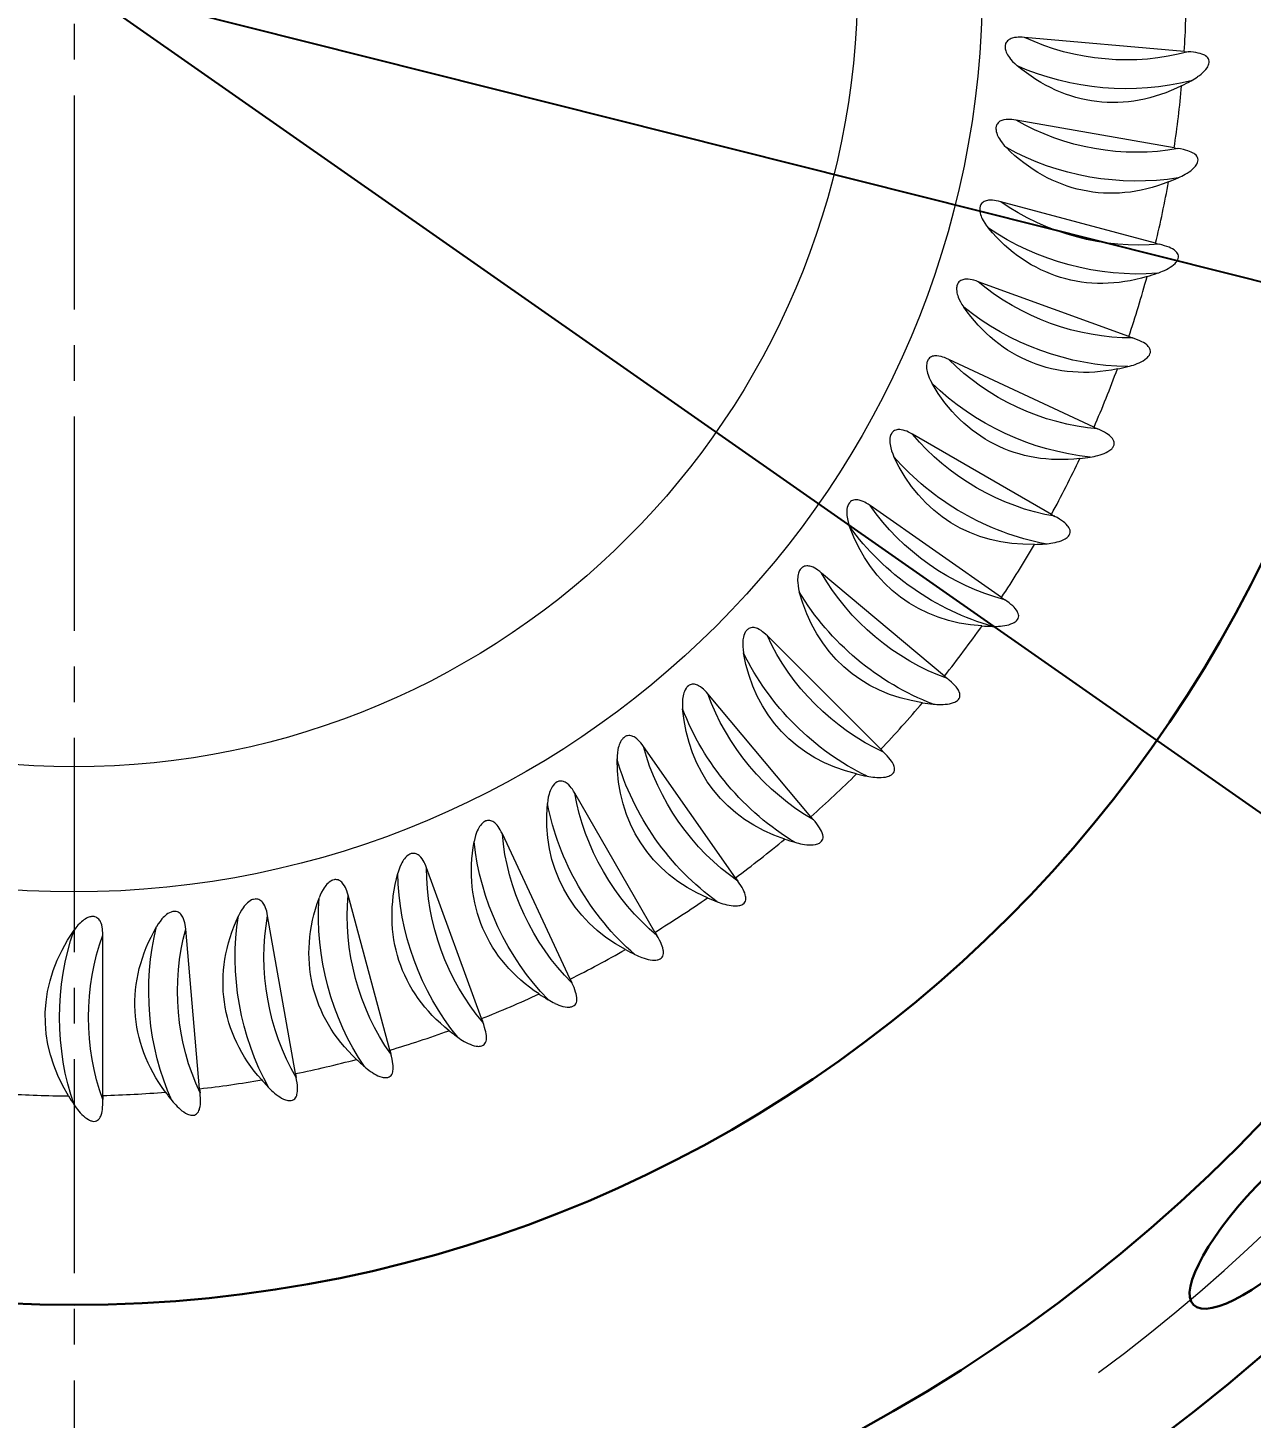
# Model space of a CAD drawing. Extents: x 197 to 911, y -8 to 441.
# Drawn here: x 550.36 to 580.36, y 148.44 to 182.52 of the extents above; entities that cross this region are included whole.
import ezdxf

# ---------------------------------------------------------------- set-up
doc = ezdxf.new("R2010")
doc.units = 0
doc.header["$LTSCALE"] = 7
doc.header["$MEASUREMENT"] = 0
doc.linetypes.add('CENTER2', pattern=[1.125, 0.75, -0.125, 0.125, -0.125])
doc.layers.get('0').update_dxf_attribs({"linetype": 'CONTINUOUS', "lineweight": 15})
for name, color, linetype, lineweight in [('1', 1, 'CENTER2', 15), ('3', 3, 'CONTINUOUS', 30), ('8', 250, 'CONTINUOUS', 15)]:
    doc.layers.add(name, color=color, linetype=linetype, lineweight=lineweight)
doc.styles.add('ITALICT', font='ITALICT.shx', dxfattribs={"width": 0.8, "height": 3})
doc.dimstyles.get("Standard").update_dxf_attribs({"dimtxt": 3, "dimasz": 3, "dimexe": 0.5, "dimexo": 0.5, "dimgap": 0.8, "dimtad": 1, "dimdsep": 46, "dimtxsty": 'ITALICT', "dimcen": 0.09, "dimazin": 2, "dimtfac": 1, "dimtmove": 0, "dimatfit": 3, "dimfxl": 1, "dimtolj": 1, "dimtzin": 0, "dimarcsym": 0})

# ---------------------------------------------------------------- blocks, each defined once
blk = doc.blocks.new('*D24')
at = {"color": 0, "lineweight": -2, "transparency": 16777216}
for p, q in [((551.991, 259.614), (657.887, 259.614)), ((657.387, 256.614), (657.387, 110.614)), ((551.991, 107.614), (657.887, 107.614))]:
    blk.add_line(p, q, dxfattribs=at)
at = {"color": 0, "transparency": 16777216}
for points in [[(656.887, 256.614), (657.887, 256.614), (657.387, 259.614)], [(656.887, 110.614), (657.887, 110.614), (657.387, 107.614)]]:
    blk.add_solid(points, dxfattribs=at)
at = {"color": 0, "transparency": 16777216, "insert": (655.087, 183.614), "char_height": 3, "attachment_point": 5, "rotation": 90, "style": 'ITALICT'}
blk.add_mtext('\\A1;152', dxfattribs=at)
blk = doc.blocks.new('*D29')
at = {"color": 0, "lineweight": -2, "transparency": 16777216}
for p, q in [((551.491, 183.614), (606.77, 169.716)), ((624.471, 165.266), (609.68, 168.985))]:
    blk.add_line(p, q, dxfattribs=at)
at = {"color": 0, "transparency": 16777216}
blk.add_solid([(609.802, 169.47), (609.558, 168.5), (606.77, 169.716)], dxfattribs=at)
at = {"color": 0, "transparency": 16777216, "insert": (620.71, 168.583), "char_height": 3, "attachment_point": 5, "rotation": 345.8882, "style": 'ITALICT'}
blk.add_mtext('\\A1;R57', dxfattribs=at)
blk = doc.blocks.new('*D30')
at = {"color": 0, "lineweight": -2, "transparency": 16777216}
for p, q in [((551.491, 183.614), (605.781, 145.644)), ((627.06, 130.763), (608.239, 143.925))]:
    blk.add_line(p, q, dxfattribs=at)
blk.add_arc((551.491, 183.614), 66.25, 321.48913, 325.46446, dxfattribs=at)
at = {"color": 0, "transparency": 16777216}
blk.add_solid([(608.526, 144.335), (607.952, 143.515), (605.781, 145.644)], dxfattribs=at)
at = {"color": 0, "transparency": 16777216, "insert": (622.243, 136.938), "char_height": 3, "attachment_point": 5, "rotation": 325.032, "style": 'ITALICT'}
blk.add_mtext('\\A1;R66.25', dxfattribs=at)

msp = doc.modelspace()

# ---------------------------------------------------------------- linework, layer by layer
at = {"layer": '1'}
msp.add_line((551.491, 259.614), (551.491, 107.614), dxfattribs=at)
for radius, start, end in [(57, 193.4627, 347.3297), (42.322, 306.4118, 323.5882)]:
    msp.add_arc((551.491, 183.614), radius, start, end, dxfattribs=at)
at = {"layer": '3'}
for radius in [44.5, 44.5, 40.355, 32.4]:
    msp.add_circle((551.491, 183.614), radius, dxfattribs=at)
msp.add_ellipse((581.416, 153.688), major_axis=(-2.475, -2.475), ratio=0.27762, dxfattribs=at)
at = {"layer": '8', "ltscale": 0.098245}
for p, q in [((578.716, 181.941), (574.801, 182.284)), ((578.466, 179.575), (574.596, 180.257)), ((578.012, 177.239), (574.216, 178.256)), ((575.458, 170.592), (572.055, 172.557)), ((572.833, 166.628), (569.823, 169.154)), ((571.271, 164.833), (568.493, 167.611)), ((569.559, 163.18), (567.033, 166.19)), ((563.655, 159.2), (561.994, 162.761)), ((561.481, 158.232), (560.137, 161.925)), ((559.231, 157.458), (558.214, 161.254)), ((556.922, 156.883), (556.239, 160.753)), ((552.198, 156.346), (552.198, 160.276)), ((554.571, 156.512), (554.229, 160.426))]:
    msp.add_line(p, q, dxfattribs=at)
at = {"layer": '8', "ltscale": 0.002435}
for p, q in [((578.716, 181.941), (578.813, 181.934)), ((578.466, 179.575), (578.562, 179.559)), ((578.012, 177.239), (578.106, 177.215)), ((577.355, 174.952), (577.447, 174.92)), ((576.502, 172.731), (576.591, 172.69)), ((575.458, 170.592), (575.543, 170.544)), ((574.232, 168.553), (574.313, 168.498)), ((572.833, 166.628), (572.908, 166.566)), ((571.271, 164.833), (571.341, 164.764)), ((569.559, 163.18), (569.623, 163.106)), ((567.71, 161.683), (567.766, 161.604)), ((565.737, 160.353), (565.786, 160.269)), ((563.655, 159.2), (563.697, 159.112)), ((561.481, 158.232), (561.515, 158.141)), ((559.231, 157.458), (559.257, 157.364)), ((556.922, 156.883), (556.94, 156.787)), ((554.571, 156.512), (554.581, 156.415)), ((552.198, 156.346), (552.198, 156.249))]:
    msp.add_line(p, q, dxfattribs=at)
at = {"layer": '8', "ltscale": 0.001497}
for p, q in [((578.873, 181.929), (578.813, 181.934)), ((578.622, 179.549), (578.562, 179.559)), ((577.504, 174.899), (577.447, 174.92)), ((574.362, 168.464), (574.313, 168.498)), ((571.384, 164.722), (571.341, 164.764)), ((567.801, 161.555), (567.766, 161.604)), ((563.723, 159.058), (563.697, 159.112)), ((552.199, 156.189), (552.198, 156.249))]:
    msp.add_line(p, q, dxfattribs=at)
at = {"layer": '8', "ltscale": 0.001496}
for p, q in [((578.164, 177.2), (578.106, 177.215)), ((576.645, 172.665), (576.591, 172.69)), ((575.595, 170.515), (575.543, 170.544)), ((572.954, 166.528), (572.908, 166.566)), ((569.661, 163.06), (569.623, 163.106)), ((565.816, 160.217), (565.786, 160.269)), ((561.536, 158.085), (561.515, 158.141)), ((559.273, 157.307), (559.257, 157.364)), ((556.95, 156.729), (556.94, 156.787)), ((554.586, 156.355), (554.581, 156.415))]:
    msp.add_line(p, q, dxfattribs=at)
at = {"layer": '8', "ltscale": 0.098246}
for p, q in [((577.355, 174.952), (573.662, 176.296)), ((576.502, 172.731), (572.94, 174.392)), ((574.232, 168.553), (571.013, 170.807)), ((567.71, 161.683), (565.456, 164.902)), ((565.737, 160.353), (563.772, 163.756))]:
    msp.add_line(p, q, dxfattribs=at)
at = {"layer": '8'}
for points in [[(574.801, 182.284), (574.744, 182.288), (574.687, 182.289), (574.643, 182.288), (574.599, 182.285), (574.549, 182.278), (574.499, 182.266), (574.472, 182.256), (574.445, 182.245), (574.424, 182.233), (574.403, 182.219), (574.381, 182.2), (574.362, 182.178), (574.347, 182.156), (574.336, 182.131), (574.329, 182.112), (574.325, 182.091), (574.322, 182.05), (574.324, 182.027), (574.327, 182.004), (574.338, 181.959), (574.352, 181.922), (574.368, 181.886), (574.385, 181.855), (574.404, 181.825), (574.429, 181.789), (574.455, 181.754), (574.506, 181.696), (574.561, 181.642), (574.619, 181.59)], [(579.044, 181.322), (579.088, 181.354), (579.131, 181.387), (579.17, 181.421), (579.207, 181.457), (579.242, 181.497), (579.274, 181.539), (579.29, 181.565), (579.305, 181.592), (579.313, 181.613), (579.32, 181.634), (579.327, 181.668), (579.327, 181.703), (579.321, 181.733), (579.308, 181.762), (579.291, 181.787), (579.267, 181.811), (579.239, 181.832), (579.217, 181.845), (579.193, 181.857), (579.146, 181.876), (579.102, 181.89), (579.058, 181.901), (579.002, 181.912), (578.945, 181.921), (578.873, 181.929)], [(574.596, 180.257), (574.54, 180.266), (574.484, 180.273), (574.44, 180.275), (574.395, 180.276), (574.345, 180.273), (574.294, 180.265), (574.266, 180.258), (574.239, 180.249), (574.216, 180.239), (574.194, 180.227), (574.171, 180.21), (574.15, 180.19), (574.133, 180.169), (574.12, 180.146), (574.112, 180.127), (574.106, 180.107), (574.099, 180.066), (574.099, 180.043), (574.1, 180.02), (574.107, 179.974), (574.117, 179.936), (574.131, 179.899), (574.145, 179.866), (574.161, 179.834), (574.182, 179.797), (574.206, 179.76), (574.251, 179.698), (574.301, 179.638), (574.355, 179.582)], [(578.74, 178.929), (578.786, 178.957), (578.832, 178.987), (578.873, 179.017), (578.913, 179.05), (578.952, 179.086), (578.988, 179.125), (579.006, 179.15), (579.023, 179.176), (579.033, 179.195), (579.042, 179.216), (579.052, 179.25), (579.055, 179.284), (579.051, 179.315), (579.041, 179.344), (579.026, 179.371), (579.004, 179.397), (578.978, 179.42), (578.957, 179.435), (578.935, 179.449), (578.889, 179.472), (578.847, 179.49), (578.804, 179.505), (578.749, 179.521), (578.693, 179.534), (578.622, 179.549)], [(574.216, 178.256), (574.161, 178.27), (574.105, 178.281), (574.061, 178.288), (574.017, 178.292), (573.967, 178.294), (573.916, 178.291), (573.887, 178.286), (573.859, 178.279), (573.835, 178.271), (573.813, 178.261), (573.788, 178.247), (573.765, 178.228), (573.747, 178.209), (573.731, 178.187), (573.722, 178.168), (573.714, 178.149), (573.704, 178.109), (573.701, 178.086), (573.701, 178.063), (573.704, 178.017), (573.711, 177.978), (573.721, 177.94), (573.732, 177.906), (573.745, 177.873), (573.763, 177.834), (573.783, 177.795), (573.824, 177.729), (573.868, 177.665), (573.916, 177.605)], [(578.228, 176.572), (578.277, 176.596), (578.324, 176.622), (578.369, 176.648), (578.411, 176.677), (578.453, 176.71), (578.492, 176.746), (578.512, 176.769), (578.531, 176.793), (578.543, 176.812), (578.554, 176.831), (578.566, 176.864), (578.573, 176.898), (578.572, 176.929), (578.564, 176.959), (578.551, 176.987), (578.532, 177.015), (578.508, 177.04), (578.488, 177.057), (578.467, 177.073), (578.424, 177.1), (578.383, 177.121), (578.342, 177.14), (578.289, 177.16), (578.234, 177.179), (578.164, 177.2)], [(573.662, 176.296), (573.609, 176.315), (573.554, 176.331), (573.511, 176.341), (573.468, 176.349), (573.417, 176.355), (573.367, 176.356), (573.338, 176.354), (573.309, 176.35), (573.285, 176.344), (573.262, 176.336), (573.235, 176.324), (573.211, 176.308), (573.191, 176.29), (573.174, 176.269), (573.162, 176.252), (573.153, 176.233), (573.14, 176.194), (573.135, 176.171), (573.132, 176.148), (573.131, 176.102), (573.135, 176.063), (573.142, 176.024), (573.15, 175.989), (573.16, 175.955), (573.175, 175.914), (573.191, 175.874), (573.226, 175.805), (573.265, 175.738), (573.307, 175.673)], [(577.512, 174.268), (577.563, 174.288), (577.613, 174.309), (577.659, 174.332), (577.704, 174.357), (577.749, 174.386), (577.79, 174.419), (577.813, 174.44), (577.834, 174.462), (577.848, 174.48), (577.86, 174.498), (577.875, 174.53), (577.884, 174.564), (577.886, 174.594), (577.881, 174.625), (577.871, 174.654), (577.854, 174.684), (577.832, 174.711), (577.814, 174.729), (577.795, 174.747), (577.754, 174.778), (577.715, 174.802), (577.675, 174.824), (577.624, 174.849), (577.572, 174.873), (577.504, 174.899)], [(572.94, 174.392), (572.888, 174.415), (572.835, 174.435), (572.794, 174.449), (572.751, 174.461), (572.701, 174.472), (572.651, 174.477), (572.622, 174.478), (572.593, 174.476), (572.568, 174.472), (572.544, 174.467), (572.517, 174.456), (572.492, 174.442), (572.47, 174.426), (572.451, 174.407), (572.438, 174.391), (572.427, 174.373), (572.411, 174.335), (572.404, 174.313), (572.399, 174.291), (572.394, 174.244), (572.394, 174.205), (572.398, 174.166), (572.403, 174.131), (572.41, 174.096), (572.421, 174.054), (572.434, 174.012), (572.462, 173.94), (572.495, 173.87), (572.532, 173.802)], [(572.055, 172.557), (572.005, 172.585), (571.954, 172.61), (571.914, 172.628), (571.872, 172.643), (571.824, 172.658), (571.774, 172.668), (571.745, 172.671), (571.716, 172.672), (571.691, 172.67), (571.667, 172.666), (571.639, 172.659), (571.612, 172.647), (571.589, 172.633), (571.569, 172.615), (571.555, 172.6), (571.542, 172.584), (571.522, 172.547), (571.514, 172.526), (571.507, 172.504), (571.498, 172.458), (571.495, 172.419), (571.495, 172.38), (571.497, 172.344), (571.501, 172.309), (571.508, 172.266), (571.518, 172.223), (571.539, 172.149), (571.566, 172.076), (571.597, 172.005)], [(576.599, 172.036), (576.651, 172.051), (576.703, 172.068), (576.751, 172.087), (576.798, 172.108), (576.845, 172.133), (576.889, 172.162), (576.913, 172.18), (576.936, 172.201), (576.951, 172.217), (576.965, 172.235), (576.983, 172.265), (576.995, 172.298), (576.999, 172.328), (576.997, 172.359), (576.99, 172.389), (576.975, 172.42), (576.956, 172.449), (576.94, 172.469), (576.922, 172.488), (576.884, 172.522), (576.847, 172.55), (576.81, 172.575), (576.761, 172.605), (576.711, 172.633), (576.645, 172.665)], [(571.013, 170.807), (570.966, 170.839), (570.917, 170.868), (570.879, 170.889), (570.839, 170.909), (570.792, 170.927), (570.743, 170.942), (570.715, 170.947), (570.686, 170.951), (570.661, 170.951), (570.636, 170.95), (570.608, 170.944), (570.58, 170.935), (570.556, 170.923), (570.534, 170.907), (570.519, 170.893), (570.505, 170.878), (570.482, 170.844), (570.471, 170.823), (570.463, 170.801), (570.45, 170.757), (570.443, 170.718), (570.439, 170.679), (570.439, 170.643), (570.44, 170.608), (570.443, 170.564), (570.449, 170.521), (570.464, 170.445), (570.484, 170.371), (570.509, 170.297)], [(575.494, 169.892), (575.547, 169.902), (575.6, 169.915), (575.65, 169.929), (575.699, 169.946), (575.748, 169.967), (575.794, 169.992), (575.82, 170.008), (575.845, 170.027), (575.861, 170.042), (575.876, 170.058), (575.897, 170.086), (575.912, 170.118), (575.919, 170.148), (575.92, 170.179), (575.914, 170.209), (575.903, 170.241), (575.886, 170.272), (575.871, 170.293), (575.855, 170.314), (575.82, 170.351), (575.787, 170.382), (575.751, 170.411), (575.705, 170.444), (575.658, 170.476), (575.595, 170.515)], [(569.823, 169.154), (569.778, 169.19), (569.733, 169.224), (569.696, 169.248), (569.658, 169.271), (569.613, 169.294), (569.565, 169.312), (569.537, 169.32), (569.509, 169.326), (569.484, 169.329), (569.46, 169.329), (569.431, 169.326), (569.402, 169.319), (569.377, 169.309), (569.354, 169.296), (569.338, 169.283), (569.322, 169.269), (569.296, 169.237), (569.284, 169.217), (569.274, 169.197), (569.257, 169.153), (569.247, 169.115), (569.24, 169.077), (569.236, 169.041), (569.234, 169.006), (569.234, 168.962), (569.236, 168.919), (569.244, 168.842), (569.258, 168.766), (569.276, 168.69)], [(574.207, 167.852), (574.261, 167.858), (574.315, 167.866), (574.366, 167.875), (574.416, 167.888), (574.466, 167.905), (574.515, 167.925), (574.542, 167.94), (574.568, 167.956), (574.585, 167.969), (574.602, 167.984), (574.625, 168.011), (574.643, 168.041), (574.652, 168.07), (574.656, 168.101), (574.653, 168.131), (574.644, 168.165), (574.63, 168.196), (574.618, 168.219), (574.604, 168.241), (574.572, 168.281), (574.541, 168.315), (574.508, 168.347), (574.465, 168.384), (574.421, 168.42), (574.362, 168.464)], [(568.493, 167.611), (568.452, 167.651), (568.409, 167.689), (568.375, 167.716), (568.339, 167.742), (568.295, 167.769), (568.25, 167.791), (568.223, 167.802), (568.195, 167.81), (568.171, 167.815), (568.146, 167.817), (568.117, 167.817), (568.088, 167.813), (568.063, 167.805), (568.038, 167.793), (568.021, 167.782), (568.004, 167.77), (567.976, 167.74), (567.962, 167.721), (567.95, 167.702), (567.929, 167.66), (567.916, 167.623), (567.906, 167.585), (567.898, 167.55), (567.893, 167.515), (567.889, 167.472), (567.887, 167.428), (567.889, 167.351), (567.896, 167.274), (567.907, 167.197)], [(567.033, 166.19), (566.996, 166.233), (566.957, 166.275), (566.925, 166.305), (566.891, 166.334), (566.851, 166.364), (566.807, 166.391), (566.781, 166.403), (566.754, 166.414), (566.73, 166.421), (566.706, 166.426), (566.677, 166.428), (566.648, 166.426), (566.622, 166.421), (566.596, 166.411), (566.578, 166.402), (566.561, 166.391), (566.529, 166.363), (566.514, 166.346), (566.5, 166.328), (566.476, 166.288), (566.46, 166.252), (566.446, 166.215), (566.436, 166.181), (566.428, 166.146), (566.42, 166.104), (566.414, 166.061), (566.409, 165.983), (566.409, 165.906), (566.414, 165.828)], [(572.747, 165.932), (572.801, 165.933), (572.855, 165.936), (572.907, 165.942), (572.958, 165.95), (573.009, 165.962), (573.06, 165.978), (573.088, 165.99), (573.115, 166.004), (573.134, 166.016), (573.152, 166.029), (573.177, 166.054), (573.197, 166.082), (573.209, 166.111), (573.215, 166.141), (573.216, 166.171), (573.21, 166.205), (573.199, 166.238), (573.188, 166.262), (573.176, 166.285), (573.148, 166.328), (573.12, 166.364), (573.09, 166.399), (573.051, 166.44), (573.009, 166.479), (572.954, 166.528)], [(565.456, 164.902), (565.422, 164.948), (565.387, 164.993), (565.357, 165.026), (565.327, 165.057), (565.289, 165.091), (565.248, 165.121), (565.223, 165.136), (565.197, 165.149), (565.174, 165.158), (565.15, 165.165), (565.122, 165.17), (565.092, 165.171), (565.066, 165.167), (565.04, 165.16), (565.021, 165.152), (565.002, 165.143), (564.969, 165.118), (564.952, 165.102), (564.937, 165.085), (564.909, 165.048), (564.89, 165.014), (564.873, 164.978), (564.86, 164.945), (564.849, 164.911), (564.837, 164.869), (564.828, 164.827), (564.816, 164.75), (564.809, 164.673), (564.807, 164.595)], [(571.125, 164.147), (571.179, 164.143), (571.233, 164.141), (571.285, 164.142), (571.337, 164.146), (571.389, 164.154), (571.441, 164.165), (571.47, 164.175), (571.498, 164.187), (571.518, 164.197), (571.537, 164.208), (571.564, 164.23), (571.587, 164.257), (571.601, 164.284), (571.61, 164.314), (571.613, 164.344), (571.61, 164.379), (571.602, 164.412), (571.593, 164.437), (571.583, 164.461), (571.559, 164.506), (571.534, 164.545), (571.507, 164.582), (571.472, 164.626), (571.434, 164.669), (571.384, 164.722)], [(563.772, 163.756), (563.742, 163.805), (563.711, 163.852), (563.685, 163.888), (563.657, 163.922), (563.622, 163.959), (563.584, 163.993), (563.56, 164.01), (563.536, 164.025), (563.513, 164.036), (563.49, 164.045), (563.462, 164.052), (563.433, 164.055), (563.406, 164.054), (563.38, 164.05), (563.36, 164.043), (563.341, 164.035), (563.306, 164.014), (563.287, 164), (563.271, 163.984), (563.24, 163.949), (563.218, 163.917), (563.198, 163.883), (563.182, 163.851), (563.168, 163.818), (563.153, 163.777), (563.14, 163.736), (563.121, 163.661), (563.108, 163.584), (563.099, 163.507)], [(561.994, 162.761), (561.969, 162.812), (561.942, 162.862), (561.919, 162.9), (561.894, 162.937), (561.863, 162.977), (561.828, 163.013), (561.806, 163.032), (561.782, 163.05), (561.761, 163.063), (561.739, 163.073), (561.712, 163.083), (561.683, 163.089), (561.656, 163.09), (561.629, 163.088), (561.609, 163.083), (561.59, 163.077), (561.552, 163.059), (561.533, 163.046), (561.515, 163.032), (561.481, 163), (561.456, 162.969), (561.434, 162.937), (561.415, 162.907), (561.398, 162.876), (561.379, 162.836), (561.363, 162.796), (561.338, 162.723), (561.318, 162.648), (561.302, 162.572)], [(569.353, 162.51), (569.407, 162.501), (569.461, 162.495), (569.513, 162.491), (569.564, 162.491), (569.617, 162.493), (569.67, 162.501), (569.7, 162.508), (569.729, 162.517), (569.749, 162.525), (569.769, 162.535), (569.798, 162.555), (569.823, 162.579), (569.84, 162.605), (569.851, 162.634), (569.857, 162.664), (569.857, 162.698), (569.852, 162.733), (569.845, 162.758), (569.837, 162.782), (569.817, 162.83), (569.796, 162.87), (569.773, 162.909), (569.741, 162.957), (569.707, 163.003), (569.661, 163.06)], [(560.137, 161.925), (560.116, 161.978), (560.094, 162.031), (560.074, 162.07), (560.052, 162.109), (560.025, 162.151), (559.993, 162.191), (559.973, 162.212), (559.951, 162.231), (559.931, 162.246), (559.91, 162.258), (559.883, 162.27), (559.856, 162.279), (559.829, 162.282), (559.802, 162.282), (559.781, 162.28), (559.761, 162.275), (559.723, 162.26), (559.702, 162.249), (559.683, 162.236), (559.647, 162.207), (559.619, 162.179), (559.594, 162.149), (559.572, 162.121), (559.553, 162.091), (559.531, 162.054), (559.511, 162.015), (559.48, 161.944), (559.453, 161.871), (559.431, 161.797)], [(558.214, 161.254), (558.198, 161.309), (558.18, 161.363), (558.164, 161.404), (558.146, 161.444), (558.122, 161.489), (558.093, 161.531), (558.075, 161.554), (558.055, 161.575), (558.037, 161.591), (558.017, 161.606), (557.991, 161.62), (557.964, 161.631), (557.938, 161.637), (557.911, 161.639), (557.89, 161.638), (557.87, 161.635), (557.83, 161.624), (557.809, 161.615), (557.789, 161.604), (557.75, 161.578), (557.72, 161.553), (557.692, 161.525), (557.668, 161.498), (557.646, 161.47), (557.621, 161.435), (557.598, 161.398), (557.561, 161.33), (557.528, 161.26), (557.5, 161.188)], [(567.446, 161.033), (567.499, 161.02), (567.552, 161.009), (567.603, 161.001), (567.655, 160.996), (567.707, 160.994), (567.76, 160.997), (567.791, 161.001), (567.821, 161.007), (567.842, 161.014), (567.863, 161.022), (567.893, 161.039), (567.92, 161.061), (567.939, 161.086), (567.953, 161.113), (567.961, 161.143), (567.964, 161.177), (567.962, 161.212), (567.958, 161.237), (567.952, 161.263), (567.936, 161.312), (567.918, 161.354), (567.899, 161.395), (567.871, 161.445), (567.841, 161.494), (567.801, 161.555)], [(556.239, 160.753), (556.228, 160.809), (556.215, 160.865), (556.203, 160.907), (556.188, 160.949), (556.168, 160.995), (556.144, 161.04), (556.128, 161.064), (556.109, 161.087), (556.092, 161.104), (556.074, 161.121), (556.05, 161.137), (556.024, 161.15), (555.998, 161.158), (555.971, 161.163), (555.951, 161.164), (555.93, 161.163), (555.89, 161.155), (555.868, 161.148), (555.846, 161.139), (555.806, 161.116), (555.774, 161.094), (555.743, 161.068), (555.718, 161.044), (555.693, 161.018), (555.665, 160.985), (555.638, 160.95), (555.595, 160.886), (555.557, 160.819), (555.522, 160.749)], [(552.198, 160.276), (552.197, 160.333), (552.193, 160.39), (552.188, 160.434), (552.181, 160.477), (552.169, 160.527), (552.153, 160.575), (552.141, 160.601), (552.128, 160.627), (552.114, 160.647), (552.098, 160.666), (552.077, 160.687), (552.054, 160.704), (552.03, 160.717), (552.005, 160.726), (551.985, 160.731), (551.964, 160.733), (551.923, 160.732), (551.9, 160.729), (551.877, 160.724), (551.833, 160.709), (551.798, 160.692), (551.764, 160.672), (551.734, 160.653), (551.705, 160.632), (551.672, 160.604), (551.64, 160.574), (551.587, 160.518), (551.537, 160.459), (551.491, 160.397)], [(554.229, 160.426), (554.223, 160.483), (554.214, 160.539), (554.206, 160.583), (554.195, 160.625), (554.179, 160.674), (554.159, 160.72), (554.145, 160.745), (554.129, 160.77), (554.113, 160.789), (554.096, 160.807), (554.073, 160.825), (554.049, 160.84), (554.024, 160.851), (553.998, 160.858), (553.977, 160.861), (553.957, 160.861), (553.915, 160.857), (553.893, 160.852), (553.871, 160.844), (553.828, 160.826), (553.795, 160.806), (553.762, 160.784), (553.734, 160.761), (553.708, 160.738), (553.677, 160.707), (553.647, 160.675), (553.599, 160.615), (553.555, 160.551), (553.514, 160.485)], [(565.417, 159.728), (565.469, 159.711), (565.521, 159.695), (565.571, 159.683), (565.622, 159.673), (565.674, 159.667), (565.727, 159.665), (565.758, 159.666), (565.788, 159.67), (565.81, 159.675), (565.831, 159.681), (565.863, 159.695), (565.892, 159.715), (565.913, 159.738), (565.929, 159.764), (565.94, 159.793), (565.946, 159.827), (565.947, 159.861), (565.945, 159.887), (565.941, 159.913), (565.93, 159.963), (565.916, 160.007), (565.9, 160.049), (565.877, 160.101), (565.851, 160.153), (565.816, 160.217)], [(563.282, 158.605), (563.332, 158.583), (563.383, 158.563), (563.432, 158.547), (563.481, 158.532), (563.533, 158.522), (563.586, 158.515), (563.616, 158.514), (563.647, 158.515), (563.669, 158.518), (563.691, 158.522), (563.724, 158.534), (563.755, 158.551), (563.777, 158.572), (563.796, 158.596), (563.809, 158.624), (563.818, 158.657), (563.822, 158.692), (563.822, 158.718), (563.821, 158.744), (563.813, 158.795), (563.803, 158.839), (563.791, 158.883), (563.773, 158.937), (563.752, 158.991), (563.723, 159.058)], [(561.058, 157.673), (561.106, 157.646), (561.154, 157.622), (561.202, 157.601), (561.25, 157.583), (561.3, 157.567), (561.352, 157.556), (561.383, 157.553), (561.413, 157.551), (561.436, 157.552), (561.458, 157.554), (561.492, 157.563), (561.524, 157.578), (561.548, 157.596), (561.568, 157.619), (561.584, 157.646), (561.596, 157.678), (561.603, 157.712), (561.605, 157.738), (561.606, 157.764), (561.603, 157.815), (561.597, 157.86), (561.589, 157.905), (561.575, 157.96), (561.559, 158.016), (561.536, 158.085)], [(558.761, 156.938), (558.806, 156.907), (558.852, 156.879), (558.898, 156.854), (558.944, 156.831), (558.993, 156.812), (559.044, 156.796), (559.074, 156.79), (559.104, 156.785), (559.126, 156.784), (559.149, 156.785), (559.183, 156.79), (559.216, 156.802), (559.242, 156.818), (559.265, 156.84), (559.282, 156.865), (559.297, 156.896), (559.307, 156.929), (559.312, 156.955), (559.315, 156.981), (559.316, 157.032), (559.314, 157.078), (559.31, 157.123), (559.301, 157.179), (559.29, 157.235), (559.273, 157.307)], [(556.408, 156.406), (556.45, 156.371), (556.494, 156.339), (556.537, 156.31), (556.581, 156.284), (556.629, 156.26), (556.678, 156.24), (556.707, 156.231), (556.737, 156.224), (556.759, 156.221), (556.781, 156.22), (556.816, 156.222), (556.85, 156.231), (556.877, 156.245), (556.902, 156.264), (556.921, 156.288), (556.939, 156.317), (556.951, 156.35), (556.958, 156.375), (556.964, 156.4), (556.97, 156.451), (556.972, 156.497), (556.971, 156.542), (556.967, 156.599), (556.961, 156.656), (556.95, 156.729)], [(551.609, 155.965), (551.645, 155.924), (551.682, 155.884), (551.719, 155.848), (551.758, 155.815), (551.801, 155.783), (551.845, 155.755), (551.873, 155.741), (551.901, 155.729), (551.922, 155.722), (551.944, 155.717), (551.979, 155.713), (552.014, 155.716), (552.043, 155.725), (552.07, 155.74), (552.094, 155.76), (552.116, 155.786), (552.134, 155.815), (552.145, 155.839), (552.155, 155.863), (552.17, 155.912), (552.18, 155.957), (552.187, 156.002), (552.193, 156.058), (552.197, 156.116), (552.199, 156.189)], [(554.018, 156.08), (554.057, 156.043), (554.098, 156.007), (554.138, 155.974), (554.18, 155.944), (554.225, 155.916), (554.272, 155.892), (554.301, 155.88), (554.33, 155.871), (554.352, 155.866), (554.373, 155.863), (554.409, 155.862), (554.443, 155.868), (554.472, 155.879), (554.497, 155.897), (554.519, 155.918), (554.539, 155.946), (554.554, 155.977), (554.564, 156.002), (554.571, 156.026), (554.582, 156.077), (554.588, 156.122), (554.591, 156.167), (554.592, 156.224), (554.591, 156.282), (554.586, 156.355)]]:
    msp.add_lwpolyline(points, dxfattribs=at)
for radius in [22.277, 19.21]:
    msp.add_circle((551.491, 183.614), radius, dxfattribs=at)
for centre, radius, start, end in [((551.491, 183.614), 27.277, 356.4855, 359.7131), ((551.491, 183.614), 27.277, 351.4855, 354.7131), ((575.135, 188.07), 7.807, 296.7716, 298.6847), ((578.039, 182.771), 1.764, 298.5227, 304.7232), ((551.491, 183.614), 27.277, 346.4855, 349.7131), ((575.433, 185.992), 7.807, 291.7716, 293.6847), ((577.865, 180.461), 1.764, 293.5227, 299.7232), ((577.49, 178.174), 1.764, 288.5227, 294.7232), ((551.491, 183.614), 27.277, 341.4855, 344.7131), ((575.549, 183.897), 7.807, 286.7716, 288.6847), ((575.482, 181.799), 7.807, 281.7716, 283.6847), ((576.917, 175.929), 1.764, 283.5227, 289.7232), ((551.491, 183.614), 27.277, 336.4855, 339.7131), ((551.491, 183.614), 27.277, 331.4855, 334.7131), ((575.233, 179.715), 7.807, 276.7716, 278.6847), ((576.15, 173.742), 1.764, 278.5227, 284.7232), ((551.491, 183.614), 27.277, 326.4855, 329.7131), ((574.803, 177.66), 7.807, 271.7716, 273.6847), ((575.196, 171.63), 1.764, 273.5227, 279.7232), ((551.491, 183.614), 27.277, 321.4855, 324.7131), ((574.195, 175.651), 7.807, 266.7716, 268.6847), ((574.061, 169.61), 1.764, 268.5227, 274.7232), ((551.491, 183.614), 27.277, 316.4855, 319.7131), ((573.415, 173.702), 7.807, 261.7716, 263.6847), ((572.755, 167.696), 1.764, 263.5227, 269.7232), ((551.491, 183.614), 27.277, 311.4855, 314.7131), ((572.468, 171.829), 7.807, 256.7716, 258.6847), ((571.287, 165.903), 1.764, 258.5227, 264.7232), ((551.491, 183.614), 27.277, 306.4855, 309.7131), ((571.361, 170.046), 7.807, 251.7716, 253.6847), ((569.668, 164.245), 1.764, 253.5227, 259.7232), ((551.491, 183.614), 27.277, 301.4855, 304.7131), ((570.103, 168.366), 7.807, 246.7716, 248.6847), ((567.911, 162.735), 1.764, 248.5227, 254.7232), ((551.491, 183.614), 27.277, 296.4855, 299.7131), ((568.703, 166.802), 7.807, 241.7716, 243.6847), ((566.029, 161.383), 1.764, 243.5227, 249.7232), ((551.491, 183.614), 27.277, 291.4855, 294.7131), ((567.172, 165.365), 7.807, 236.7716, 238.6847), ((564.036, 160.201), 1.764, 238.5227, 244.7232), ((551.491, 183.614), 27.277, 286.4855, 289.7131), ((565.522, 164.068), 7.807, 231.7716, 233.6847), ((561.947, 159.196), 1.764, 233.5227, 239.7232), ((551.491, 183.614), 27.277, 281.4855, 284.7131), ((563.765, 162.92), 7.807, 226.7716, 228.6847), ((559.779, 158.378), 1.764, 228.5227, 234.7232), ((551.491, 183.614), 27.277, 276.4855, 279.7131), ((561.915, 161.929), 7.807, 221.7716, 223.6847), ((557.548, 157.751), 1.764, 223.5227, 229.7232), ((551.491, 183.614), 27.277, 266.4855, 269.7131), ((557.991, 160.448), 7.807, 211.7716, 213.6847), ((552.966, 157.092), 1.764, 213.5227, 219.7232), ((551.491, 183.614), 27.277, 271.4855, 274.7131), ((559.985, 161.103), 7.807, 216.7716, 218.6847), ((555.271, 157.322), 1.764, 218.5227, 224.7232)]:
    msp.add_arc(centre, radius, start, end, dxfattribs=at)
at = {"layer": '8', "extrusion": (0, 0, -1)}
for centre, major_axis, start_param, end_param in [((577.04, 184.785), (4.284, -0.375), 1.083148, 2.057839), ((577.274, 187.462), (-0.592, -6.762), 5.870263, 6.743679), ((577.009, 184.433), (4.782, -0.418), 1.107421, 2.03129), ((577.045, 182.554), (4.235, -0.747), 1.083148, 2.057839), ((577.511, 185.2), (-1.179, -6.685), 5.870263, 6.743679), ((576.983, 182.206), (4.727, -0.834), 1.107421, 2.03129), ((576.855, 180.331), (4.153, -1.113), 1.083148, 2.057839), ((577.551, 182.926), (-1.757, -6.557), 5.870263, 6.743679), ((576.764, 179.989), (4.636, -1.242), 1.107421, 2.03129), ((576.473, 178.133), (4.041, -1.471), 1.083148, 2.057839), ((577.392, 180.658), (-2.322, -6.379), 5.870263, 6.743679), ((576.352, 177.801), (4.511, -1.642), 1.107421, 2.03129), ((575.9, 175.976), (3.897, -1.817), 1.083148, 2.057839), ((577.035, 178.412), (-2.869, -6.152), 5.870263, 6.743679), ((575.75, 175.656), (4.35, -2.029), 1.107421, 2.03129), ((575.141, 173.878), (3.724, -2.15), 1.083148, 2.057839), ((576.485, 176.205), (-3.394, -5.879), 5.870263, 6.743679), ((574.965, 173.572), (4.157, -2.4), 1.107421, 2.03129), ((574.203, 171.854), (3.522, -2.466), 1.083148, 2.057839), ((575.744, 174.055), (-3.894, -5.561), 5.870263, 6.743679), ((574, 171.564), (3.932, -2.753), 1.107421, 2.03129), ((573.091, 169.919), (3.294, -2.764), 1.083148, 2.057839), ((574.819, 171.977), (-4.363, -5.2), 5.870263, 6.743679), ((572.864, 169.648), (3.677, -3.085), 1.107421, 2.03129), ((571.816, 168.088), (3.041, -3.041), 1.083148, 2.057839), ((573.716, 169.988), (-4.8, -4.8), 5.870263, 6.743679), ((571.566, 167.838), (3.394, -3.394), 1.107421, 2.03129), ((570.385, 166.376), (2.764, -3.294), 1.083148, 2.057839), ((572.444, 168.103), (-5.2, -4.363), 5.870263, 6.743679), ((570.114, 166.149), (3.085, -3.677), 1.107421, 2.03129), ((568.811, 164.795), (2.466, -3.522), 1.083148, 2.057839), ((571.012, 166.336), (-5.561, -3.894), 5.870263, 6.743679), ((568.521, 164.592), (2.753, -3.932), 1.107421, 2.03129), ((567.105, 163.357), (2.15, -3.724), 1.083148, 2.057839), ((569.432, 164.7), (-5.879, -3.394), 5.870263, 6.743679), ((566.799, 163.18), (2.4, -4.157), 1.107421, 2.03129), ((565.28, 162.073), (1.817, -3.897), 1.083148, 2.057839), ((567.715, 163.209), (-6.152, -2.869), 5.870263, 6.743679), ((564.96, 161.924), (2.029, -4.35), 1.107421, 2.03129), ((563.35, 160.953), (1.471, -4.041), 1.083148, 2.057839), ((565.875, 161.872), (-6.379, -2.322), 5.870263, 6.743679), ((563.018, 160.832), (1.642, -4.511), 1.107421, 2.03129), ((561.33, 160.006), (1.113, -4.153), 1.083148, 2.057839), ((563.925, 160.701), (-6.557, -1.757), 5.870263, 6.743679), ((560.989, 159.914), (1.242, -4.636), 1.107421, 2.03129), ((561.881, 159.705), (-6.685, -1.179), 5.870263, 6.743679), ((558.887, 159.177), (0.834, -4.727), 1.107421, 2.03129), ((559.235, 159.238), (0.747, -4.235), 1.083148, 2.057839), ((557.572, 158.264), (-6.788, 0), 5.870185, 6.743679), ((554.531, 158.264), (0, -4.8), 1.107421, 2.03129), ((554.885, 158.264), (0, -4.3), 1.083148, 2.057839), ((559.758, 158.89), (-6.762, -0.592), 5.870263, 6.743679), ((556.729, 158.625), (0.418, -4.782), 1.107421, 2.03129), ((557.081, 158.656), (0.375, -4.284), 1.083148, 2.057839)]:
    msp.add_ellipse(centre, major_axis=major_axis, ratio=0.707107, start_param=start_param, end_param=end_param, dxfattribs=at)

# ---------------------------------------------------------------- dimensions: what is measured, and where the dimension line sits
dim = msp.add_aligned_dim(p1=(551.491, 259.614), p2=(551.491, 107.614), distance=105.896, dimstyle='Standard')
dim.commit()
dim.dimension.update_dxf_attribs({"geometry": '*D24', "text_midpoint": (655.087, 183.614)})
for mpoint, picture, middle in [((606.77, 169.716), '*D29', (620.149, 166.353)), ((605.781, 145.644), '*D30', (620.925, 135.053))]:
    dim = msp.add_radius_dim(center=(551.491, 183.614), mpoint=mpoint, dimstyle='Standard')
    dim.commit()
    dim.dimension.update_dxf_attribs({"geometry": picture, "text_midpoint": middle, "dimtype": 164})

doc.saveas('drawing.dxf')
